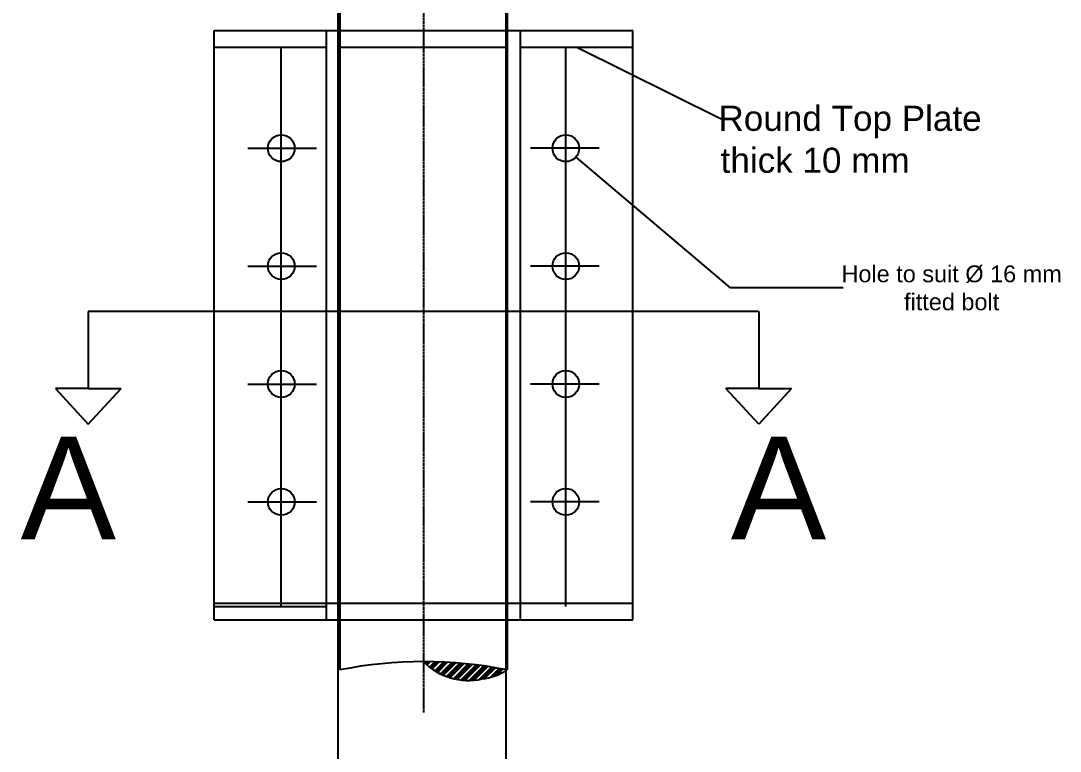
# Model space of a CAD drawing. Header units: millimetres. Extents: x 9612 to 23319, y 1863 to 14354.
# Drawn here: x 14078 to 14699, y 7870 to 8306 of the extents above; entities that cross this region are included whole.
import ezdxf

# ---------------------------------------------------------------- set-up
doc = ezdxf.new("R2010")
doc.units = ezdxf.units.MM
doc.header["$MEASUREMENT"] = 0
doc.linetypes.add('CENTER', pattern=[2, 1.25, -0.25, 0.25, -0.25])
doc.styles.get("Standard").update_dxf_attribs({"font": 'arial.ttf'})
doc.dimstyles.get("Standard").update_dxf_attribs({"dimtxt": 0.18, "dimasz": 0.18, "dimexe": 0.18, "dimexo": 0.0625, "dimgap": 0.09, "dimtad": 0, "dimtih": 1, "dimtoh": 1, "dimdec": 4, "dimzin": 0, "dimdsep": 46, "dimtxsty": 'Standard', "dimcen": 0.09, "dimadec": 0, "dimazin": 0, "dimtfac": 1, "dimtdec": 4, "dimtofl": 0, "dimtmove": 0, "dimatfit": 3, "dimfxl": 1, "dimtolj": 1, "dimtzin": 0, "dimarcsym": 0})

# ---------------------------------------------------------------- blocks, each defined once
blk = doc.blocks.new('*D9')
at = {"color": 0, "lineweight": -2, "transparency": 16777216}
for p, q in [((14403.54, 8230.09), (14403.72, 8230.09)), ((14403.63, 8230), (14403.63, 8230.18)), ((14502.04, 8146.64), (14409.87, 8224.8)), ((14569.27, 8146.64), (14502.04, 8146.64))]:
    blk.add_line(p, q, dxfattribs=at)
at = {"color": 0, "transparency": 16777216}
blk.add_solid([(14409.89, 8224.82), (14409.85, 8224.78), (14409.73, 8224.92)], dxfattribs=at)
at = {"layer": 'Defpoints', "color": 0, "transparency": 16777216}
for p in [(14403.63, 8230.09), (14409.73, 8224.92)]:
    blk.add_point(p, dxfattribs=at)
at = {"color": 0, "transparency": 16777216, "insert": (14634.15, 8146.64), "char_height": 0.18, "attachment_point": 5}
blk.add_mtext('\\A1;{\\H55.72667x;Hole to suit %%C 16 mm\\Pfitted bolt}', dxfattribs=at)

msp = doc.modelspace()

# ---------------------------------------------------------------- hatches: boundary and pattern name
h = msp.add_hatch()
h.set_pattern_fill('ANSI34', color=256, scale=6)
h.set_pattern_definition([(45, (13872.524, 6998.5692), (-2.65165, 2.65165), []), (45, (13873.408, 6998.5692), (-2.65165, 2.65165), []), (45, (13874.2917, 6998.5692), (-2.65165, 2.65165), []), (45, (13875.1756, 6998.5692), (-2.65165, 2.65165), [])])
edge = h.paths.add_edge_path()
edge.add_ellipse((14345.37263, 7949.55401), major_axis=(-26.40408, 26.40408), ratio=1, start_angle=89.26650826, end_angle=147.694605)
edge.add_ellipse((14349.41084, 7948.62768), major_axis=(-25.27601, 25.27601), ratio=1, start_angle=141.6954173, end_angle=167.52987916)
edge.add_ellipse((14318.6327, 7670.99011), major_axis=(-178.54446, 178.54446), ratio=1, start_angle=-56.42118627, end_angle=-45)

# ---------------------------------------------------------------- linework, layer by layer
for p, q in [((14267.59415, 7061.05797), (14267.59415, 14354.03272)), ((14367.94221, 7061.05797), (14367.94221, 11654.85275)), ((14268.6327, 8330.49011), (14268.6327, 7918.49011)), ((14368.6327, 8330.49011), (14368.6327, 7918.49011)), ((14193.6327, 7948.49011), (14193.6327, 8300.49011)), ((14193.6327, 8300.49011), (14443.6327, 8300.49011)), ((14260.6327, 7948.49011), (14260.6327, 8300.49011)), ((14376.6327, 7948.49011), (14376.6327, 8300.49011)), ((14443.6327, 7948.49011), (14443.6327, 8300.49011)), ((14193.6327, 8290.49011), (14260.6327, 8290.49011)), ((14233.6327, 7956.49011), (14233.6327, 8290.49011)), ((14268.6327, 8290.49011), (14368.6327, 8290.49011)), ((14376.6327, 8290.49011), (14443.6327, 8290.49011)), ((14403.6327, 7956.49011), (14403.6327, 8290.49011)), ((14213.6327, 8230.09011), (14254.6327, 8230.09011)), ((14423.6327, 8230.09011), (14382.6327, 8230.09011)), ((14213.6327, 8159.69011), (14254.6327, 8159.69011)), ((14423.6327, 8159.69011), (14382.6327, 8159.69011)), ((14518.69219, 8132.62986), (14118.31089, 8132.62986)), ((14118.31089, 8132.62986), (14118.31089, 8086.6753)), ((14518.95451, 8132.62986), (14518.95451, 8086.6753)), ((14118.31089, 8086.6753), (14098.68861, 8086.6753)), ((14098.68861, 8086.6753), (14118.31089, 8065.37711)), ((14118.31089, 8086.6753), (14137.93316, 8086.6753)), ((14118.31089, 8065.37711), (14137.93316, 8086.6753)), ((14213.6327, 8089.29011), (14254.6327, 8089.29011)), ((14423.6327, 8089.29011), (14382.6327, 8089.29011)), ((14518.95451, 8086.6753), (14499.33224, 8086.6753)), ((14518.95451, 8065.37711), (14499.33224, 8086.6753)), ((14518.95451, 8086.6753), (14538.57679, 8086.6753)), ((14538.57679, 8086.6753), (14518.95451, 8065.37711)), ((14213.6327, 8018.89011), (14254.6327, 8018.89011)), ((14423.6327, 8018.89011), (14382.6327, 8018.89011)), ((14193.6327, 7958.49011), (14443.6327, 7958.49011)), ((14193.6327, 7956.49011), (14260.6327, 7956.49011)), ((14193.6327, 7948.49011), (14443.6327, 7948.49011))]:
    msp.add_line(p, q)
at = {"linetype": 'CENTER'}
msp.add_line((14318.6327, 8372.07789), (14318.6327, 7893.18183), dxfattribs=at)
at = {"linetype": 'ByBlock', "lineweight": -2}
for p, q in [((14410.29394, 8290.4101), (14496.05342, 8247.8568)), ((14496.05342, 8247.8568), (14496.41342, 8247.8568))]:
    msp.add_line(p, q, dxfattribs=at)
for centre, major_axis, start_param, end_param in [((14233.6327, 8230.09011), (5.65685, 5.65685), 5.497787144, 11.780972451), ((14403.6327, 8230.09011), (5.65685, 5.65685), 5.497787144, 11.780972451), ((14233.6327, 8159.69011), (-5.65685, 5.65685), 3.926990817, 10.210176124), ((14403.6327, 8159.69011), (-5.65685, 5.65685), 3.926990817, 10.210176124), ((14233.6327, 8089.29011), (-5.65685, 5.65685), 3.926990817, 10.210176124), ((14403.6327, 8089.29011), (-5.65685, 5.65685), 3.926990817, 10.210176124), ((14233.6327, 8018.89011), (-5.65685, 5.65685), 3.926990817, 10.210176124), ((14403.6327, 8018.89011), (-5.65685, 5.65685), 3.926990817, 10.210176124), ((14318.6327, 7670.99011), (178.54446, 178.54446), 0.586060858, 0.984735468), ((14345.37263, 7949.55401), (-26.40408, 26.40408), 1.557994481, 2.577757145), ((14349.41084, 7948.62768), (25.27601, 25.27601), 4.043847894, 4.494744314)]:
    msp.add_ellipse(centre, major_axis=major_axis, ratio=1, start_param=start_param, end_param=end_param)
msp.add_solid([(14410.28061, 8290.38322), (14410.1327, 8290.49011), (14410.30728, 8290.43697)])

# ---------------------------------------------------------------- texts
for s, height, p in [('Round Top Plate', 15, (14494.85608, 8240.48469)), ('thick 10 mm', 15, (14496.13507, 8215.4233)), ('A', 61.27962, (14077.85663, 7996.46735)), ('A', 61.27962, (14502.1838, 7996.46735))]:
    msp.add_text(s, height=height).set_placement(p)

# ---------------------------------------------------------------- dimensions: what is measured, and where the dimension line sits
dim = msp.add_radius_dim(center=(14403.6327, 8230.09011), mpoint=(14409.73399, 8224.91572), text='{\\H55.72667x;Hole to suit %%C 16 mm\\Pfitted bolt}', dimstyle='Standard')
dim.commit()
dim.dimension.update_dxf_attribs({"geometry": '*D9', "text_midpoint": (14634.1492, 8146.63681), "dimtype": 164})

doc.saveas('drawing.dxf')
